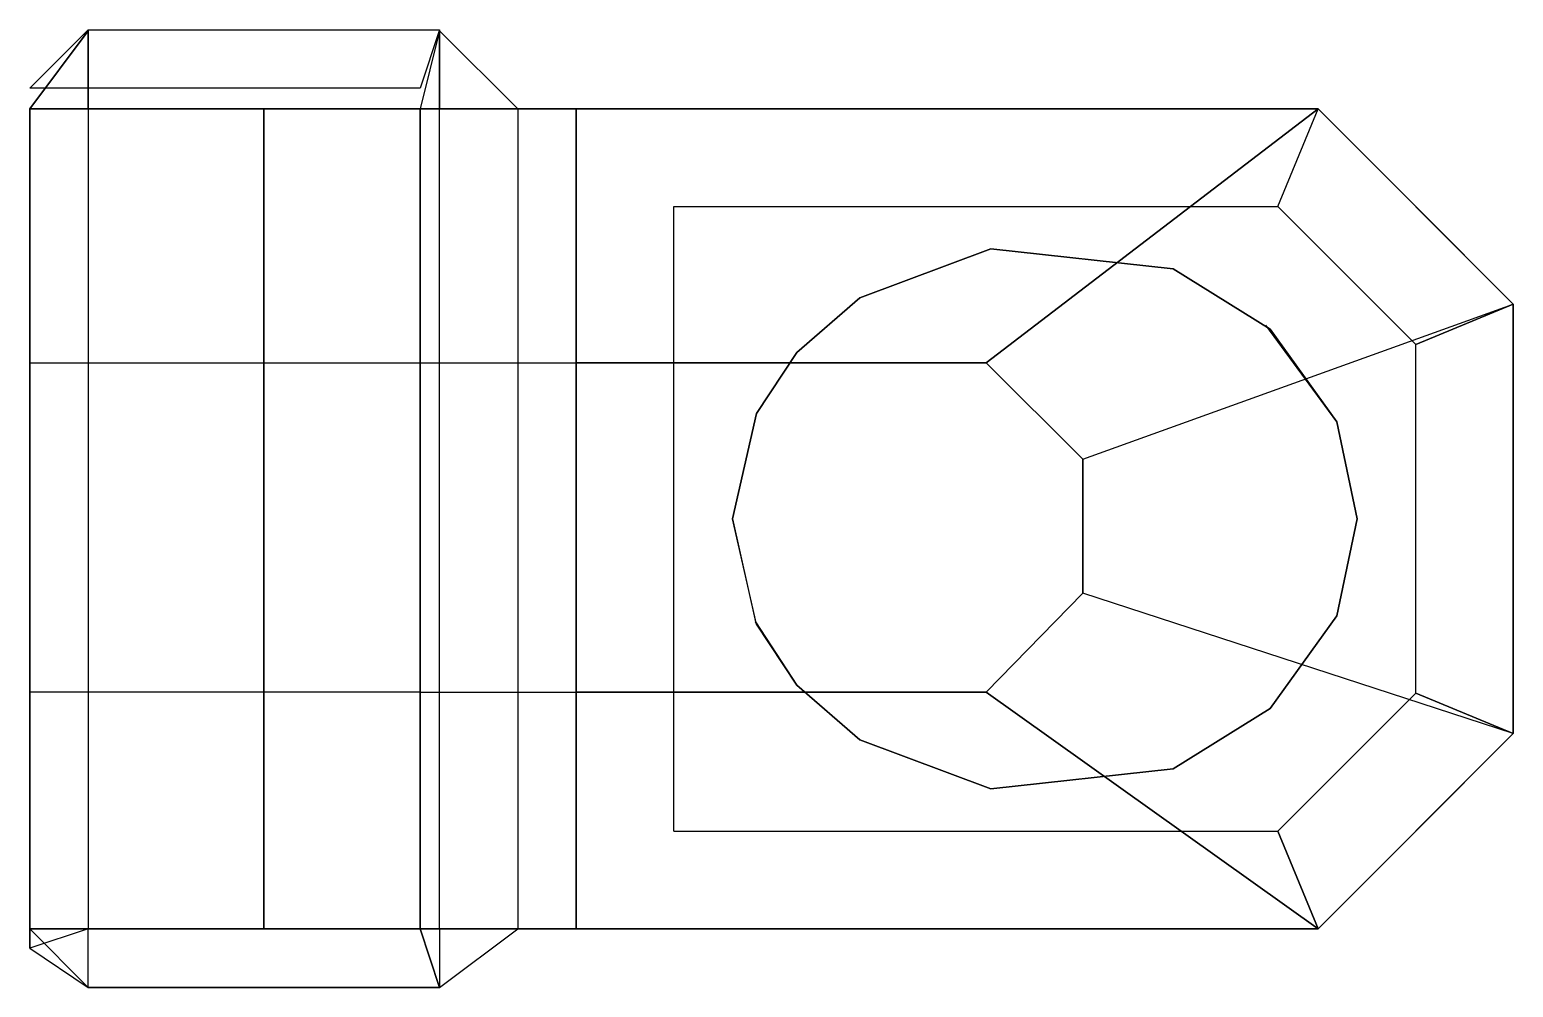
# Model space of a CAD drawing. Extents: x 0 to 76, y -23.6 to 25.5.
import ezdxf

# ---------------------------------------------------------------- set-up
doc = ezdxf.new("R2010")
doc.units = 0
doc.header["$MEASUREMENT"] = 0
doc.layers.get('0').update_dxf_attribs({"linetype": 'CONTINUOUS'})

msp = doc.modelspace()

# ---------------------------------------------------------------- linework, layer by layer
at = {"color": 0, "linetype": 'ByBlock'}
for points in [[(0, 22.504, 41.5), (3, 25.504, 85), (21, 25.504, 85), (20, 22.504, 41.5)], [(0, 21.443, 41.5), (3, 25.443, 85), (0, 21.443, 85), (0, 21.443, 41.5)], [(3, 25.443, 85), (3, 21.443, 89), (0, 21.443, 85)], [(21, 21.443, 89), (3, 21.443, 89), (3, 25.504, 85), (21, 25.504, 85)], [(20, 21.443, 41.5), (25, 21.443, 85), (21, 25.443, 85)], [(25, 21.443, 85), (21, 21.443, 89), (21, 25.443, 85)], [(0, 21.443, 41.5), (0, -20.557, 41.5), (0, -20.557, 28.5), (0, 21.443, 28.5)], [(0, -8.443, 12), (0, -20.557, 28.5), (0, 21.443, 28.5), (0, 8.443, 12)], [(20, 21.443, 41.5), (0, 21.443, 41.5), (0, 21.443, 28.5), (20, 21.443, 28.5)], [(20, 21.443, 28.5), (0, 21.443, 28.5), (0, 8.443, 12), (20, 8.443, 12)], [(0, -21.557, 85), (0, 21.443, 85), (0, 21.443, 41.5), (0, -20.557, 41.5)], [(3, 21.443, 89), (3, -20.557, 89), (0, -21.557, 85), (0, 21.443, 85)], [(20, 21.443, 41.5), (20, -20.557, 41.5), (20, -20.557, 28.5), (20, 21.443, 28.5)], [(20, -8.443, 12), (20, -20.557, 28.5), (20, 21.443, 28.5), (20, 8.443, 12)], [(28, 21.443, 41.5), (20, 21.443, 41.5), (20, 21.443, 28.5), (28, 21.443, 28.5)], [(28, 21.443, 28.5), (20, 21.443, 28.5), (20, 8.443, 12), (28, 8.443, 12)], [(20, 21.443, 41.5), (25, 21.443, 85), (25, -20.557, 85), (20, -20.557, 41.5)], [(21, 21.443, 89), (25, 21.443, 85), (25, -20.557, 85), (21, -20.557, 89)], [(66, 21.443, 41.5), (28, 21.443, 41.5), (28, 21.443, 28.5), (66, 21.443, 28.5)], [(49, 8.443, 12), (66, 21.443, 28.5), (28, 21.443, 28.5), (28, 8.443, 12)], [(28, -8.443, 12), (28, -20.557, 28.5), (28, 21.443, 28.5), (28, 8.443, 12)], [(28, 21.443, 41.5), (28, -20.557, 41.5), (28, -20.557, 28.5), (28, 21.443, 28.5)], [(28, 21.443, 46), (28, 21.443, 43), (28, -20.557, 43), (28, -20.557, 46)], [(28, 21.443, 43), (28, 21.443, 46), (66, 21.443, 46), (66, 21.443, 43)], [(28, 8.443, 12), (49, 8.443, 12), (66, 21.443, 28.5), (28, 21.443, 28.5)], [(53.95, 3.494, 12), (76, 11.443, 28.5), (66, 21.443, 28.5), (49, 8.443, 12)], [(71, 9.372, 41.5), (63.929, 16.443, 41.5), (66, 21.443, 28.5), (76, 11.443, 28.5)], [(76, 11.443, 41.5), (66, 21.443, 41.5), (66, 21.443, 28.5), (76, 11.443, 28.5)], [(76, 11.443, 46), (66, 21.443, 46), (66, 21.443, 43), (76, 11.443, 43)], [(49.242, 14.269, 43), (49.242, 14.269, 46), (42.525, 11.76, 46), (42.525, 11.76, 43)], [(58.583, 13.246, 46), (58.583, 13.246, 43), (49.242, 14.269, 43), (49.242, 14.269, 46)], [(53.95, 3.494, 12), (76, 11.443, 28.5), (76, -10.557, 28.5), (53.95, -3.356, 12)], [(71, 9.372, 41.5), (76, 11.443, 28.5), (76, -10.557, 28.5), (71, -8.486, 41.5)], [(76, 11.443, 41.5), (76, -10.557, 41.5), (76, -10.557, 28.5), (76, 11.443, 28.5)], [(76, -10.557, 46), (76, -10.557, 43), (76, 11.443, 43), (76, 11.443, 46)], [(49, -8.443, 12), (66, -20.557, 28.5), (76, -10.557, 28.5), (53.95, -3.356, 12)], [(0, -20.557, 28.5), (20, -20.557, 28.5), (20, -8.443, 12), (0, -8.443, 12)], [(28, -20.557, 28.5), (20, -20.557, 28.5), (20, -8.443, 12), (28, -8.443, 12)], [(28, -20.557, 28.5), (66, -20.557, 28.5), (49, -8.443, 12), (28, -8.443, 12)], [(63.929, -15.557, 41.5), (71, -8.486, 41.5), (76, -10.557, 28.5), (66, -20.557, 28.5)], [(66, -20.557, 28.5), (66, -20.557, 41.5), (76, -10.557, 41.5), (76, -10.557, 28.5)], [(66, -20.557, 46), (66, -20.557, 43), (76, -10.557, 43), (76, -10.557, 46)], [(49.242, -13.382, 43), (49.242, -13.382, 46), (42.525, -10.874, 46), (42.525, -10.874, 43)], [(58.583, -12.359, 43), (58.583, -12.359, 46), (49.242, -13.382, 46), (49.242, -13.382, 43)], [(20, -20.557, 41.5), (0, -20.557, 41.5), (0, -20.557, 28.5), (20, -20.557, 28.5)], [(0, -20.557, 41.5), (0, -21.557, 85), (3, -23.557, 85), (0, -20.557, 41.5)], [(0, -20.557, 41.5), (3, -23.557, 85), (21, -23.557, 85), (20, -20.557, 41.5)], [(3, -23.557, 85), (3, -20.557, 89), (0, -21.557, 85)], [(3, -20.557, 89), (21, -20.557, 89), (21, -23.557, 85), (3, -23.557, 85)], [(28, -20.557, 41.5), (20, -20.557, 41.5), (20, -20.557, 28.5), (28, -20.557, 28.5)], [(20, -20.557, 41.5), (21, -23.557, 85), (25, -20.557, 85), (20, -20.557, 41.5)], [(25, -20.557, 85), (21, -20.557, 89), (21, -23.557, 85)], [(28, -20.557, 41.5), (66, -20.557, 41.5), (66, -20.557, 28.5), (28, -20.557, 28.5)], [(66, -20.557, 46), (66, -20.557, 43), (28, -20.557, 43), (28, -20.557, 46)]]:
    msp.add_3dface(points, dxfattribs=at)
for points, invisible_edges in [([(12, 21.443, 89), (3, 21.443, 89), (3, 0.443, 89), (12, 0.443, 91)], 4), ([(21, 21.443, 89), (12, 21.443, 89), (12, 0.443, 91), (21, 0.443, 89)], 4), ([(33, 16.443, 41.5), (63.929, 16.443, 41.5), (66, 21.443, 28.5), (28, 21.443, 28.5)], 8), ([(28, 21.443, 28.5), (28, -20.557, 28.5), (33, -15.557, 41.5), (33, 16.443, 41.5)], 10), ([(49.242, 14.269, 46), (42.525, 11.76, 46), (28, 21.443, 46), (47, 21.443, 46)], 10), ([(28, 21.443, 46), (42.525, 11.76, 46), (39.292, 8.963, 46)], 13), ([(28, 21.443, 46), (39.292, 8.963, 46), (37.239, 5.837, 46), (28, 10.943, 46)], 5), ([(58.583, 13.246, 46), (49.242, 14.269, 46), (47, 21.443, 46), (66, 21.443, 46)], 10), ([(66, 21.443, 46), (71, 16.443, 46), (63.542, 10.163, 46), (58.583, 13.246, 46)], 10), ([(66.956, 5.414, 46), (63.542, 10.163, 46), (71, 16.443, 46), (76, 11.443, 46)], 10), ([(76, 11.443, 46), (71, 16.443, 46), (63.542, 10.163, 46), (66.956, 5.414, 46)], 10), ([(63.542, 10.163, 46), (58.583, 13.246, 46), (58.583, 13.246, 43), (63.542, 10.163, 43)], 8), ([(42.525, 11.76, 43), (39.292, 8.963, 43), (39.292, 8.963, 46), (42.525, 11.76, 46)], 2), ([(76, 11.443, 46), (76, 0.443, 46), (68, 0.443, 46), (66.956, 5.414, 46)], 10), ([(28, 0.443, 46), (28, 10.943, 46), (37.239, 5.837, 46), (36, 0.443, 46)], 10), ([(66.956, 5.414, 46), (66.956, 5.414, 43), (63.314, 10.368, 43), (63.542, 10.163, 46)], 4), ([(49, 8.443, 12), (28, 8.443, 12), (28, -8.443, 12), (49, -8.443, 12)], 8), ([(37.239, 5.837, 46), (39.292, 8.963, 46), (39.292, 8.963, 43), (37.239, 5.837, 43)], 2), ([(49, 8.443, 12), (53.95, 3.494, 12), (53.95, -3.356, 12), (49, -8.443, 12)], 8), ([(37.239, 5.837, 46), (37.239, 5.837, 43), (36, 0.443, 43), (36, 0.443, 46)], 4), ([(66.956, 5.414, 46), (66.956, 5.414, 43), (68, 0.443, 43), (68, 0.443, 46)], 4), ([(3, 0.443, 89), (3, -20.557, 89), (12, -20.557, 89), (12, 0.443, 91)], 8), ([(12, 0.443, 91), (12, -20.557, 89), (21, -20.557, 89), (21, 0.443, 89)], 8), ([(28, 0.443, 46), (28, -10.057, 46), (37.239, -4.951, 46), (36, 0.443, 46)], 10), ([(37.239, -4.951, 46), (36, 0.443, 46), (36, 0.443, 43), (37.183, -4.834, 43)], 2), ([(66.956, -4.528, 46), (68, 0.443, 46), (76, 0.443, 46), (76, -10.557, 46)], 10), ([(66.956, -4.528, 43), (66.956, -4.528, 46), (68, 0.443, 46), (68, 0.443, 43)], 4), ([(71, -15.557, 46), (76, -10.557, 46), (66.956, -4.528, 46), (63.542, -9.277, 46)], 10), ([(66.956, -4.528, 46), (66.956, -4.528, 43), (63.542, -9.277, 43), (63.542, -9.277, 46)], 4), ([(28, -10.057, 46), (28, -20.557, 46), (39.292, -8.076, 46), (37.239, -4.951, 46)], 10), ([(39.292, -8.076, 46), (37.239, -4.951, 46), (37.183, -4.834, 43), (39.292, -8.076, 43)], 8), ([(28, -20.557, 46), (42.525, -10.874, 46), (39.292, -8.076, 46)], 13), ([(42.525, -10.874, 46), (39.292, -8.076, 46), (39.292, -8.076, 43), (42.525, -10.874, 43)], 2), ([(63.542, -9.277, 46), (58.583, -12.359, 46), (58.583, -12.359, 43), (63.542, -9.277, 43)], 8), ([(66, -20.557, 46), (58.583, -12.359, 46), (63.542, -9.277, 46), (71, -15.557, 46)], 5), ([(47, -20.557, 46), (28, -20.557, 46), (42.525, -10.874, 46), (49.242, -13.382, 46)], 10), ([(58.583, -12.359, 46), (66, -20.557, 46), (47, -20.557, 46), (49.242, -13.382, 46)], 5), ([(33, -15.557, 41.5), (63.929, -15.557, 41.5), (66, -20.557, 28.5), (28, -20.557, 28.5)], 8)]:
    msp.add_3dface(points, dxfattribs=dict(at, invisible_edges=invisible_edges))

doc.saveas('drawing.dxf')
